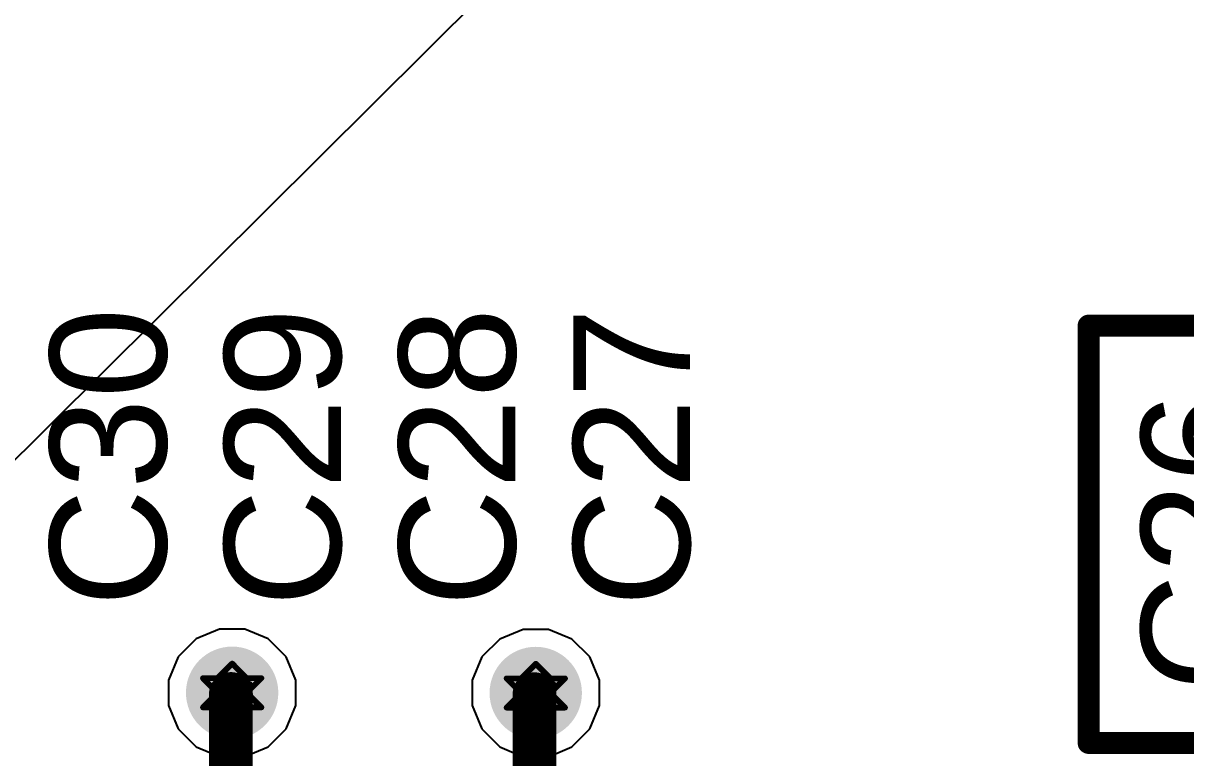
# Model space of a CAD drawing. Header units: inches. Extents: x -5 to 5328, y -4 to 5281.
# Drawn here: x 79.14 to 89.26, y 64.44 to 70.83 of the extents above; entities that cross this region are included whole.
import ezdxf

# ---------------------------------------------------------------- set-up
doc = ezdxf.new("R2010")
doc.units = ezdxf.units.IN
for name, color, linetype in [('Bottom Layer', 5, 'Continuous'), ('Bottom Solder', 6, 'Continuous'), ('Drill Drawing', 1, 'Continuous'), ('Layer 1', 16, 'Continuous'), ('Layer 2', 76, 'Continuous'), ('Top Layer', 1, 'Continuous'), ('Top Overlay', 2, 'Continuous'), ('Top Solder', 216, 'Continuous'), ('Via Holes', 16, 'Continuous')]:
    doc.layers.add(name, color=color, linetype=linetype)
doc.styles.add('Arial', font='', dxfattribs={"height": 0.2})
doc.styles.get('Arial').set_extended_font_data('Arial')

# ---------------------------------------------------------------- blocks, each defined once
blk = doc.blocks.new('10_VQFN_HR__3_3__11')
at = {"layer": 'Top Solder'}
blk.add_line((1.326, 1.775), (5255.107, 5220.903), dxfattribs=at)

msp = doc.modelspace()

# ---------------------------------------------------------------- hatches: boundary and pattern name
at = {"layer": 'Bottom Layer'}
h = msp.add_hatch(color=5, dxfattribs=at)
edge = h.paths.add_edge_path()
edge.add_arc((80.962, 65.004), 0.3, 0, 360)
h = msp.add_hatch(color=5, dxfattribs=at)
edge = h.paths.add_edge_path()
edge.add_arc((83.605, 65.002), 0.3, 0, 360)
at = {"layer": 'Bottom Solder'}
h = msp.add_hatch(color=6, dxfattribs=at)
edge = h.paths.add_edge_path()
edge.add_arc((80.962, 65.004), 0.402, 0, 360)
h = msp.add_hatch(color=6, dxfattribs=at)
edge = h.paths.add_edge_path()
edge.add_arc((83.605, 65.002), 0.402, 0, 360)
at = {"layer": 'Layer 1'}
h = msp.add_hatch(color=16, dxfattribs=at)
edge = h.paths.add_edge_path()
edge.add_arc((80.962, 65.004), 0.3, 0, 360)
h = msp.add_hatch(color=16, dxfattribs=at)
edge = h.paths.add_edge_path()
edge.add_arc((83.605, 65.002), 0.3, 0, 360)
at = {"layer": 'Layer 2'}
h = msp.add_hatch(color=76, dxfattribs=at)
edge = h.paths.add_edge_path()
edge.add_arc((80.962, 65.004), 0.3, 0, 360)
h = msp.add_hatch(color=76, dxfattribs=at)
edge = h.paths.add_edge_path()
edge.add_arc((83.605, 65.002), 0.3, 0, 360)
at = {"layer": 'Top Layer'}
h = msp.add_hatch(color=1, dxfattribs=at)
edge = h.paths.add_edge_path()
edge.add_arc((80.962, 65.004), 0.3, 0, 360)
h = msp.add_hatch(color=1, dxfattribs=at)
edge = h.paths.add_edge_path()
edge.add_arc((83.605, 65.002), 0.3, 0, 360)
at = {"layer": 'Top Solder'}
h = msp.add_hatch(color=216, dxfattribs=at)
edge = h.paths.add_edge_path()
edge.add_arc((80.962, 65.004), 0.402, 0, 360)
h = msp.add_hatch(color=216, dxfattribs=at)
edge = h.paths.add_edge_path()
edge.add_arc((83.605, 65.002), 0.402, 0, 360)
at = {"layer": 'Via Holes'}
h = msp.add_hatch(color=7, dxfattribs=at)
edge = h.paths.add_edge_path()
edge.add_arc((80.962, 65.004), 0.15, 0, 360)
h = msp.add_hatch(color=7, dxfattribs=at)
edge = h.paths.add_edge_path()
edge.add_arc((83.605, 65.002), 0.15, 0, 360)

# ---------------------------------------------------------------- linework, layer by layer
at = {"layer": 'Bottom Layer'}
for p, q in [((80.852, 65.558), (80.649, 65.473)), ((81.073, 65.558), (80.852, 65.558)), ((81.276, 65.473), (81.073, 65.558)), ((83.495, 65.556), (83.291, 65.472)), ((83.715, 65.556), (83.495, 65.556)), ((83.919, 65.472), (83.715, 65.556)), ((80.649, 65.473), (80.493, 65.317)), ((81.432, 65.317), (81.276, 65.473)), ((83.291, 65.472), (83.136, 65.316)), ((84.075, 65.316), (83.919, 65.472)), ((80.493, 65.317), (80.408, 65.114)), ((81.516, 65.114), (81.432, 65.317)), ((83.136, 65.316), (83.051, 65.113)), ((84.159, 65.113), (84.075, 65.316)), ((80.408, 65.114), (80.408, 64.893)), ((81.516, 64.893), (81.516, 65.114)), ((83.051, 65.113), (83.051, 64.892)), ((84.159, 64.892), (84.159, 65.113)), ((80.408, 64.893), (80.493, 64.69)), ((81.432, 64.69), (81.516, 64.893)), ((83.051, 64.892), (83.136, 64.689)), ((84.075, 64.689), (84.159, 64.892)), ((80.493, 64.69), (80.649, 64.534)), ((81.276, 64.534), (81.432, 64.69)), ((83.136, 64.689), (83.291, 64.533)), ((83.919, 64.533), (84.075, 64.689)), ((80.649, 64.534), (80.852, 64.45)), ((81.073, 64.45), (81.276, 64.534)), ((83.291, 64.533), (83.495, 64.448)), ((83.715, 64.448), (83.919, 64.533)), ((80.852, 64.45), (81.073, 64.45)), ((83.495, 64.448), (83.715, 64.448))]:
    msp.add_line(p, q, dxfattribs=at)
at = {"layer": 'Drill Drawing'}
for points in [[(80.835, 65.131, 0.0508, 0.0508, 0), (80.962, 65.258, 0.0508, 0.0508, 0)], [(80.962, 65.258, 0.0508, 0.0508, 0), (81.089, 65.131, 0.0508, 0.0508, 0)], [(83.478, 65.129, 0.0508, 0.0508, 0), (83.605, 65.256, 0.0508, 0.0508, 0)], [(83.605, 65.256, 0.0508, 0.0508, 0), (83.732, 65.129, 0.0508, 0.0508, 0)], [(80.886, 65.08, 0.0508, 0.0508, 0), (80.962, 65.156, 0.0508, 0.0508, 0)], [(80.962, 65.156, 0.0508, 0.0508, 0), (81.039, 65.08, 0.0508, 0.0508, 0)], [(83.529, 65.079, 0.0508, 0.0508, 0), (83.605, 65.155, 0.0508, 0.0508, 0)], [(83.605, 65.155, 0.0508, 0.0508, 0), (83.681, 65.079, 0.0508, 0.0508, 0)], [(80.708, 65.131, 0.0508, 0.0508, 0), (80.835, 65.004, 0.0508, 0.0508, 0)], [(80.708, 65.131, 0.0508, 0.0508, 0), (80.835, 65.131, 0.0508, 0.0508, 0)], [(80.81, 65.08, 0.0508, 0.0508, 0), (80.886, 65.004, 0.0508, 0.0508, 0)], [(80.81, 65.08, 0.0508, 0.0508, 0), (80.886, 65.08, 0.0508, 0.0508, 0)], [(81.039, 65.08, 0.0508, 0.0508, 0), (81.115, 65.08, 0.0508, 0.0508, 0)], [(81.039, 65.004, 0.0508, 0.0508, 0), (81.115, 65.08, 0.0508, 0.0508, 0)], [(81.089, 65.131, 0.0508, 0.0508, 0), (81.216, 65.131, 0.0508, 0.0508, 0)], [(81.089, 65.004, 0.0508, 0.0508, 0), (81.216, 65.131, 0.0508, 0.0508, 0)], [(83.351, 65.129, 0.0508, 0.0508, 0), (83.478, 65.002, 0.0508, 0.0508, 0)], [(83.351, 65.129, 0.0508, 0.0508, 0), (83.478, 65.129, 0.0508, 0.0508, 0)], [(83.453, 65.079, 0.0508, 0.0508, 0), (83.529, 65.002, 0.0508, 0.0508, 0)], [(83.453, 65.079, 0.0508, 0.0508, 0), (83.529, 65.079, 0.0508, 0.0508, 0)], [(83.681, 65.079, 0.0508, 0.0508, 0), (83.758, 65.079, 0.0508, 0.0508, 0)], [(83.681, 65.002, 0.0508, 0.0508, 0), (83.758, 65.079, 0.0508, 0.0508, 0)], [(83.732, 65.129, 0.0508, 0.0508, 0), (83.859, 65.129, 0.0508, 0.0508, 0)], [(83.732, 65.002, 0.0508, 0.0508, 0), (83.859, 65.129, 0.0508, 0.0508, 0)], [(80.708, 64.877, 0.0508, 0.0508, 0), (80.835, 65.004, 0.0508, 0.0508, 0)], [(80.81, 64.927, 0.0508, 0.0508, 0), (80.886, 65.004, 0.0508, 0.0508, 0)], [(81.039, 65.004, 0.0508, 0.0508, 0), (81.115, 64.927, 0.0508, 0.0508, 0)], [(81.089, 65.004, 0.0508, 0.0508, 0), (81.216, 64.877, 0.0508, 0.0508, 0)], [(83.351, 64.875, 0.0508, 0.0508, 0), (83.478, 65.002, 0.0508, 0.0508, 0)], [(83.453, 64.926, 0.0508, 0.0508, 0), (83.529, 65.002, 0.0508, 0.0508, 0)], [(83.681, 65.002, 0.0508, 0.0508, 0), (83.758, 64.926, 0.0508, 0.0508, 0)], [(83.732, 65.002, 0.0508, 0.0508, 0), (83.859, 64.875, 0.0508, 0.0508, 0)], [(80.708, 64.877, 0.0508, 0.0508, 0), (80.835, 64.877, 0.0508, 0.0508, 0)], [(80.81, 64.927, 0.0508, 0.0508, 0), (80.886, 64.927, 0.0508, 0.0508, 0)], [(80.835, 64.877, 0.0508, 0.0508, 0), (80.962, 64.75, 0.0508, 0.0508, 0)], [(80.886, 64.927, 0.0508, 0.0508, 0), (80.962, 64.851, 0.0508, 0.0508, 0)], [(80.962, 64.851, 0.0508, 0.0508, 0), (81.039, 64.927, 0.0508, 0.0508, 0)], [(80.962, 64.75, 0.0508, 0.0508, 0), (81.089, 64.877, 0.0508, 0.0508, 0)], [(81.039, 64.927, 0.0508, 0.0508, 0), (81.115, 64.927, 0.0508, 0.0508, 0)], [(81.089, 64.877, 0.0508, 0.0508, 0), (81.216, 64.877, 0.0508, 0.0508, 0)], [(83.351, 64.875, 0.0508, 0.0508, 0), (83.478, 64.875, 0.0508, 0.0508, 0)], [(83.453, 64.926, 0.0508, 0.0508, 0), (83.529, 64.926, 0.0508, 0.0508, 0)], [(83.478, 64.875, 0.0508, 0.0508, 0), (83.605, 64.748, 0.0508, 0.0508, 0)], [(83.529, 64.926, 0.0508, 0.0508, 0), (83.605, 64.85, 0.0508, 0.0508, 0)], [(83.605, 64.85, 0.0508, 0.0508, 0), (83.681, 64.926, 0.0508, 0.0508, 0)], [(83.605, 64.748, 0.0508, 0.0508, 0), (83.732, 64.875, 0.0508, 0.0508, 0)], [(83.681, 64.926, 0.0508, 0.0508, 0), (83.758, 64.926, 0.0508, 0.0508, 0)], [(83.732, 64.875, 0.0508, 0.0508, 0), (83.859, 64.875, 0.0508, 0.0508, 0)]]:
    msp.add_lwpolyline(points, format="xyseb", dxfattribs=at)
for points in [[(80.95, 65.258, 0.0254, 0.0254, 1), (80.975, 65.258, 0.0254, 0.0254, 1)], [(80.95, 65.258, 0.0254, 0.0254, 1), (80.975, 65.258, 0.0254, 0.0254, 1)], [(83.593, 65.256, 0.0254, 0.0254, 1), (83.618, 65.256, 0.0254, 0.0254, 1)], [(83.593, 65.256, 0.0254, 0.0254, 1), (83.618, 65.256, 0.0254, 0.0254, 1)], [(80.95, 65.156, 0.0254, 0.0254, 1), (80.975, 65.156, 0.0254, 0.0254, 1)], [(80.95, 65.156, 0.0254, 0.0254, 1), (80.975, 65.156, 0.0254, 0.0254, 1)], [(83.593, 65.155, 0.0254, 0.0254, 1), (83.618, 65.155, 0.0254, 0.0254, 1)], [(83.593, 65.155, 0.0254, 0.0254, 1), (83.618, 65.155, 0.0254, 0.0254, 1)], [(80.696, 65.131, 0.0254, 0.0254, 1), (80.721, 65.131, 0.0254, 0.0254, 1)], [(80.696, 65.131, 0.0254, 0.0254, 1), (80.721, 65.131, 0.0254, 0.0254, 1)], [(80.797, 65.08, 0.0254, 0.0254, 1), (80.823, 65.08, 0.0254, 0.0254, 1)], [(80.797, 65.08, 0.0254, 0.0254, 1), (80.823, 65.08, 0.0254, 0.0254, 1)], [(80.823, 65.131, 0.0254, 0.0254, 1), (80.848, 65.131, 0.0254, 0.0254, 1)], [(80.823, 65.131, 0.0254, 0.0254, 1), (80.848, 65.131, 0.0254, 0.0254, 1)], [(80.873, 65.08, 0.0254, 0.0254, 1), (80.899, 65.08, 0.0254, 0.0254, 1)], [(80.873, 65.08, 0.0254, 0.0254, 1), (80.899, 65.08, 0.0254, 0.0254, 1)], [(81.026, 65.08, 0.0254, 0.0254, 1), (81.051, 65.08, 0.0254, 0.0254, 1)], [(81.026, 65.08, 0.0254, 0.0254, 1), (81.051, 65.08, 0.0254, 0.0254, 1)], [(81.077, 65.131, 0.0254, 0.0254, 1), (81.102, 65.131, 0.0254, 0.0254, 1)], [(81.077, 65.131, 0.0254, 0.0254, 1), (81.102, 65.131, 0.0254, 0.0254, 1)], [(81.102, 65.08, 0.0254, 0.0254, 1), (81.127, 65.08, 0.0254, 0.0254, 1)], [(81.102, 65.08, 0.0254, 0.0254, 1), (81.127, 65.08, 0.0254, 0.0254, 1)], [(81.204, 65.131, 0.0254, 0.0254, 1), (81.229, 65.131, 0.0254, 0.0254, 1)], [(81.204, 65.131, 0.0254, 0.0254, 1), (81.229, 65.131, 0.0254, 0.0254, 1)], [(83.339, 65.129, 0.0254, 0.0254, 1), (83.364, 65.129, 0.0254, 0.0254, 1)], [(83.339, 65.129, 0.0254, 0.0254, 1), (83.364, 65.129, 0.0254, 0.0254, 1)], [(83.44, 65.079, 0.0254, 0.0254, 1), (83.466, 65.079, 0.0254, 0.0254, 1)], [(83.44, 65.079, 0.0254, 0.0254, 1), (83.466, 65.079, 0.0254, 0.0254, 1)], [(83.466, 65.129, 0.0254, 0.0254, 1), (83.491, 65.129, 0.0254, 0.0254, 1)], [(83.466, 65.129, 0.0254, 0.0254, 1), (83.491, 65.129, 0.0254, 0.0254, 1)], [(83.516, 65.079, 0.0254, 0.0254, 1), (83.542, 65.079, 0.0254, 0.0254, 1)], [(83.516, 65.079, 0.0254, 0.0254, 1), (83.542, 65.079, 0.0254, 0.0254, 1)], [(83.669, 65.079, 0.0254, 0.0254, 1), (83.694, 65.079, 0.0254, 0.0254, 1)], [(83.669, 65.079, 0.0254, 0.0254, 1), (83.694, 65.079, 0.0254, 0.0254, 1)], [(83.72, 65.129, 0.0254, 0.0254, 1), (83.745, 65.129, 0.0254, 0.0254, 1)], [(83.72, 65.129, 0.0254, 0.0254, 1), (83.745, 65.129, 0.0254, 0.0254, 1)], [(83.745, 65.079, 0.0254, 0.0254, 1), (83.77, 65.079, 0.0254, 0.0254, 1)], [(83.745, 65.079, 0.0254, 0.0254, 1), (83.77, 65.079, 0.0254, 0.0254, 1)], [(83.847, 65.129, 0.0254, 0.0254, 1), (83.872, 65.129, 0.0254, 0.0254, 1)], [(83.847, 65.129, 0.0254, 0.0254, 1), (83.872, 65.129, 0.0254, 0.0254, 1)], [(80.823, 65.004, 0.0254, 0.0254, 1), (80.848, 65.004, 0.0254, 0.0254, 1)], [(80.823, 65.004, 0.0254, 0.0254, 1), (80.848, 65.004, 0.0254, 0.0254, 1)], [(80.873, 65.004, 0.0254, 0.0254, 1), (80.899, 65.004, 0.0254, 0.0254, 1)], [(80.873, 65.004, 0.0254, 0.0254, 1), (80.899, 65.004, 0.0254, 0.0254, 1)], [(81.026, 65.004, 0.0254, 0.0254, 1), (81.051, 65.004, 0.0254, 0.0254, 1)], [(81.026, 65.004, 0.0254, 0.0254, 1), (81.051, 65.004, 0.0254, 0.0254, 1)], [(81.077, 65.004, 0.0254, 0.0254, 1), (81.102, 65.004, 0.0254, 0.0254, 1)], [(81.077, 65.004, 0.0254, 0.0254, 1), (81.102, 65.004, 0.0254, 0.0254, 1)], [(83.466, 65.002, 0.0254, 0.0254, 1), (83.491, 65.002, 0.0254, 0.0254, 1)], [(83.466, 65.002, 0.0254, 0.0254, 1), (83.491, 65.002, 0.0254, 0.0254, 1)], [(83.516, 65.002, 0.0254, 0.0254, 1), (83.542, 65.002, 0.0254, 0.0254, 1)], [(83.516, 65.002, 0.0254, 0.0254, 1), (83.542, 65.002, 0.0254, 0.0254, 1)], [(83.669, 65.002, 0.0254, 0.0254, 1), (83.694, 65.002, 0.0254, 0.0254, 1)], [(83.669, 65.002, 0.0254, 0.0254, 1), (83.694, 65.002, 0.0254, 0.0254, 1)], [(83.72, 65.002, 0.0254, 0.0254, 1), (83.745, 65.002, 0.0254, 0.0254, 1)], [(83.72, 65.002, 0.0254, 0.0254, 1), (83.745, 65.002, 0.0254, 0.0254, 1)], [(80.696, 64.877, 0.0254, 0.0254, 1), (80.721, 64.877, 0.0254, 0.0254, 1)], [(80.696, 64.877, 0.0254, 0.0254, 1), (80.721, 64.877, 0.0254, 0.0254, 1)], [(80.797, 64.927, 0.0254, 0.0254, 1), (80.823, 64.927, 0.0254, 0.0254, 1)], [(80.797, 64.927, 0.0254, 0.0254, 1), (80.823, 64.927, 0.0254, 0.0254, 1)], [(80.823, 64.877, 0.0254, 0.0254, 1), (80.848, 64.877, 0.0254, 0.0254, 1)], [(80.823, 64.877, 0.0254, 0.0254, 1), (80.848, 64.877, 0.0254, 0.0254, 1)], [(80.873, 64.927, 0.0254, 0.0254, 1), (80.899, 64.927, 0.0254, 0.0254, 1)], [(80.873, 64.927, 0.0254, 0.0254, 1), (80.899, 64.927, 0.0254, 0.0254, 1)], [(80.95, 64.851, 0.0254, 0.0254, 1), (80.975, 64.851, 0.0254, 0.0254, 1)], [(80.95, 64.851, 0.0254, 0.0254, 1), (80.975, 64.851, 0.0254, 0.0254, 1)], [(81.026, 64.927, 0.0254, 0.0254, 1), (81.051, 64.927, 0.0254, 0.0254, 1)], [(81.026, 64.927, 0.0254, 0.0254, 1), (81.051, 64.927, 0.0254, 0.0254, 1)], [(81.077, 64.877, 0.0254, 0.0254, 1), (81.102, 64.877, 0.0254, 0.0254, 1)], [(81.077, 64.877, 0.0254, 0.0254, 1), (81.102, 64.877, 0.0254, 0.0254, 1)], [(81.102, 64.927, 0.0254, 0.0254, 1), (81.127, 64.927, 0.0254, 0.0254, 1)], [(81.102, 64.927, 0.0254, 0.0254, 1), (81.127, 64.927, 0.0254, 0.0254, 1)], [(81.204, 64.877, 0.0254, 0.0254, 1), (81.229, 64.877, 0.0254, 0.0254, 1)], [(81.204, 64.877, 0.0254, 0.0254, 1), (81.229, 64.877, 0.0254, 0.0254, 1)], [(83.339, 64.875, 0.0254, 0.0254, 1), (83.364, 64.875, 0.0254, 0.0254, 1)], [(83.339, 64.875, 0.0254, 0.0254, 1), (83.364, 64.875, 0.0254, 0.0254, 1)], [(83.44, 64.926, 0.0254, 0.0254, 1), (83.466, 64.926, 0.0254, 0.0254, 1)], [(83.44, 64.926, 0.0254, 0.0254, 1), (83.466, 64.926, 0.0254, 0.0254, 1)], [(83.466, 64.875, 0.0254, 0.0254, 1), (83.491, 64.875, 0.0254, 0.0254, 1)], [(83.466, 64.875, 0.0254, 0.0254, 1), (83.491, 64.875, 0.0254, 0.0254, 1)], [(83.516, 64.926, 0.0254, 0.0254, 1), (83.542, 64.926, 0.0254, 0.0254, 1)], [(83.516, 64.926, 0.0254, 0.0254, 1), (83.542, 64.926, 0.0254, 0.0254, 1)], [(83.593, 64.85, 0.0254, 0.0254, 1), (83.618, 64.85, 0.0254, 0.0254, 1)], [(83.593, 64.85, 0.0254, 0.0254, 1), (83.618, 64.85, 0.0254, 0.0254, 1)], [(83.669, 64.926, 0.0254, 0.0254, 1), (83.694, 64.926, 0.0254, 0.0254, 1)], [(83.669, 64.926, 0.0254, 0.0254, 1), (83.694, 64.926, 0.0254, 0.0254, 1)], [(83.72, 64.875, 0.0254, 0.0254, 1), (83.745, 64.875, 0.0254, 0.0254, 1)], [(83.72, 64.875, 0.0254, 0.0254, 1), (83.745, 64.875, 0.0254, 0.0254, 1)], [(83.745, 64.926, 0.0254, 0.0254, 1), (83.77, 64.926, 0.0254, 0.0254, 1)], [(83.745, 64.926, 0.0254, 0.0254, 1), (83.77, 64.926, 0.0254, 0.0254, 1)], [(83.847, 64.875, 0.0254, 0.0254, 1), (83.872, 64.875, 0.0254, 0.0254, 1)], [(83.847, 64.875, 0.0254, 0.0254, 1), (83.872, 64.875, 0.0254, 0.0254, 1)], [(80.95, 64.75, 0.0254, 0.0254, 1), (80.975, 64.75, 0.0254, 0.0254, 1)], [(80.95, 64.75, 0.0254, 0.0254, 1), (80.975, 64.75, 0.0254, 0.0254, 1)], [(83.593, 64.748, 0.0254, 0.0254, 1), (83.618, 64.748, 0.0254, 0.0254, 1)], [(83.593, 64.748, 0.0254, 0.0254, 1), (83.618, 64.748, 0.0254, 0.0254, 1)]]:
    msp.add_lwpolyline(points, format="xyseb", close=True, dxfattribs=at)
at = {"layer": 'Layer 2'}
for p, q in [((80.852, 65.558), (80.649, 65.473)), ((81.073, 65.558), (80.852, 65.558)), ((81.276, 65.473), (81.073, 65.558)), ((83.495, 65.556), (83.291, 65.472)), ((83.715, 65.556), (83.495, 65.556)), ((83.919, 65.472), (83.715, 65.556)), ((80.649, 65.473), (80.493, 65.317)), ((81.432, 65.317), (81.276, 65.473)), ((83.291, 65.472), (83.136, 65.316)), ((84.075, 65.316), (83.919, 65.472)), ((80.493, 65.317), (80.408, 65.114)), ((81.516, 65.114), (81.432, 65.317)), ((83.136, 65.316), (83.051, 65.113)), ((84.159, 65.113), (84.075, 65.316)), ((80.408, 65.114), (80.408, 64.893)), ((81.516, 64.893), (81.516, 65.114)), ((83.051, 65.113), (83.051, 64.892)), ((84.159, 64.892), (84.159, 65.113)), ((80.408, 64.893), (80.493, 64.69)), ((81.432, 64.69), (81.516, 64.893)), ((83.051, 64.892), (83.136, 64.689)), ((84.075, 64.689), (84.159, 64.892)), ((80.493, 64.69), (80.649, 64.534)), ((81.276, 64.534), (81.432, 64.69)), ((83.136, 64.689), (83.291, 64.533)), ((83.919, 64.533), (84.075, 64.689)), ((80.649, 64.534), (80.852, 64.45)), ((81.073, 64.45), (81.276, 64.534)), ((83.291, 64.533), (83.495, 64.448)), ((83.715, 64.448), (83.919, 64.533)), ((80.852, 64.45), (81.073, 64.45)), ((83.495, 64.448), (83.715, 64.448))]:
    msp.add_line(p, q, dxfattribs=at)
at = {"layer": 'Top Layer'}
for points in [[(80.951, 64.048, 0.381, 0.381, 0), (80.951, 64.993, 0.381, 0.381, 0)], [(83.594, 64.047, 0.381, 0.381, 0), (83.594, 64.991, 0.381, 0.381, 0)]]:
    msp.add_lwpolyline(points, format="xyseb", dxfattribs=at)
for points in [[(80.856, 64.993, 0.191, 0.191, 1), (81.047, 64.993, 0.191, 0.191, 1)], [(83.499, 64.991, 0.191, 0.191, 1), (83.69, 64.991, 0.191, 0.191, 1)]]:
    msp.add_lwpolyline(points, format="xyseb", close=True, dxfattribs=at)
at = {"layer": 'Top Overlay'}
for points in [[(88.417, 68.199, 0.191, 0.191, 0), (93.472, 68.199, 0.191, 0.191, 0)], [(88.417, 64.567, 0.191, 0.191, 0), (88.417, 68.199, 0.191, 0.191, 0)], [(88.417, 64.567, 0.191, 0.191, 0), (93.472, 64.567, 0.191, 0.191, 0)]]:
    msp.add_lwpolyline(points, format="xyseb", dxfattribs=at)
for points in [[(88.37, 68.199, 0.0952, 0.0952, 1), (88.465, 68.199, 0.0952, 0.0952, 1)], [(88.37, 68.199, 0.0952, 0.0952, 1), (88.465, 68.199, 0.0952, 0.0952, 1)], [(88.37, 64.567, 0.0952, 0.0952, 1), (88.465, 64.567, 0.0952, 0.0952, 1)], [(88.37, 64.567, 0.0952, 0.0952, 1), (88.465, 64.567, 0.0952, 0.0952, 1)]]:
    msp.add_lwpolyline(points, format="xyseb", close=True, dxfattribs=at)

# ---------------------------------------------------------------- block references
msp.add_blockref('10_VQFN_HR__3_3__11', (72.428, 59.976))

# ---------------------------------------------------------------- texts
at = {"layer": 'Top Overlay', "style": 'Arial'}
for s, p in [('C30', (80.39, 65.752)), ('C29', (81.909, 65.752)), ('C28', (83.428, 65.752)), ('C27', (84.947, 65.752)), ('C26', (89.89, 65.016))]:
    msp.add_text(s, height=1.016, rotation=90, dxfattribs=at).set_placement(p)

doc.saveas('drawing.dxf')
